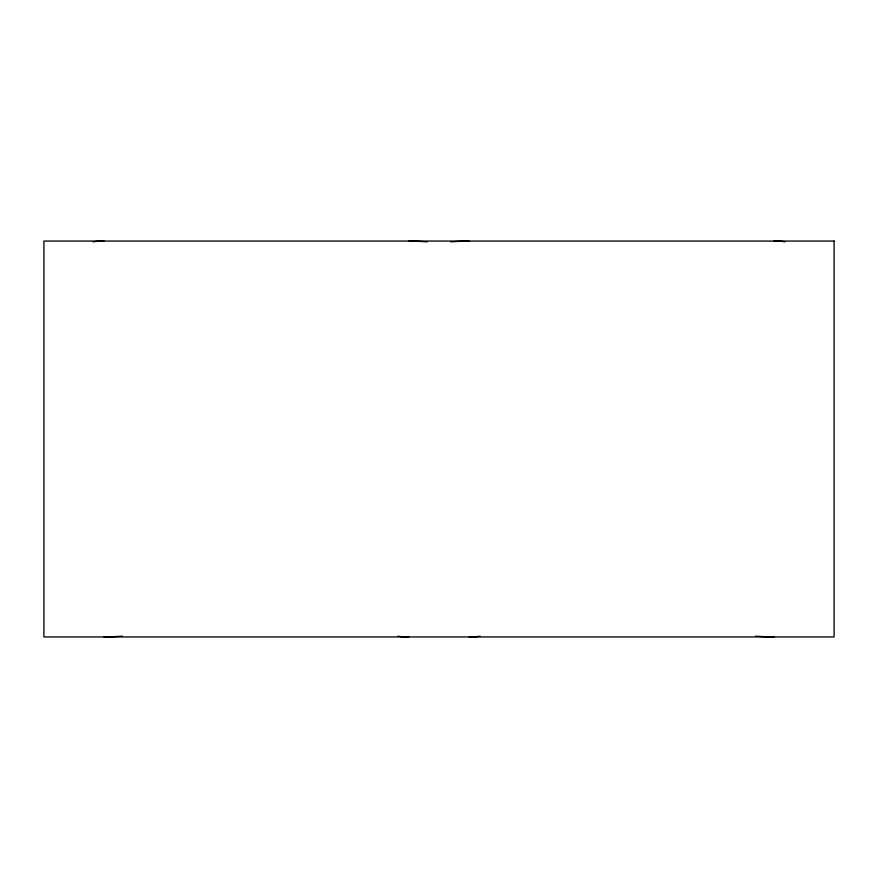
<?xml version="1.0" encoding="UTF-8"?>
<svg xmlns="http://www.w3.org/2000/svg" width="878" height="878" viewBox="0 0 878 878"><rect width="100%" height="100%" fill="white"/><g stroke="black" fill="none" stroke-linecap="round" stroke-linejoin="round"><path stroke-width="1.32" d="M408.874 636.923A43.055 4.368 -5.9 0 1 397.997 636.155M408.874 241.11A43.055 4.368 5.9 0 1 427.224 241.878M122.382 636.155A43.055 4.368 -5.9 0 1 104.032 636.923M93.167 241.878A43.055 4.368 5.9 0 1 104.032 241.11M480.003 636.155A43.055 4.368 5.9 0 1 469.126 636.923M450.776 241.878A43.055 4.368 -5.9 0 1 469.126 241.11M773.968 636.923A43.055 4.368 5.9 0 1 755.618 636.155M773.968 241.066A43.055 4.368 -5.9 0 1 784.833 241.834M834.1 241.055L43.9 241.055L43.9 636.945L834.1 636.945L834.1 241.055"/></g></svg>
